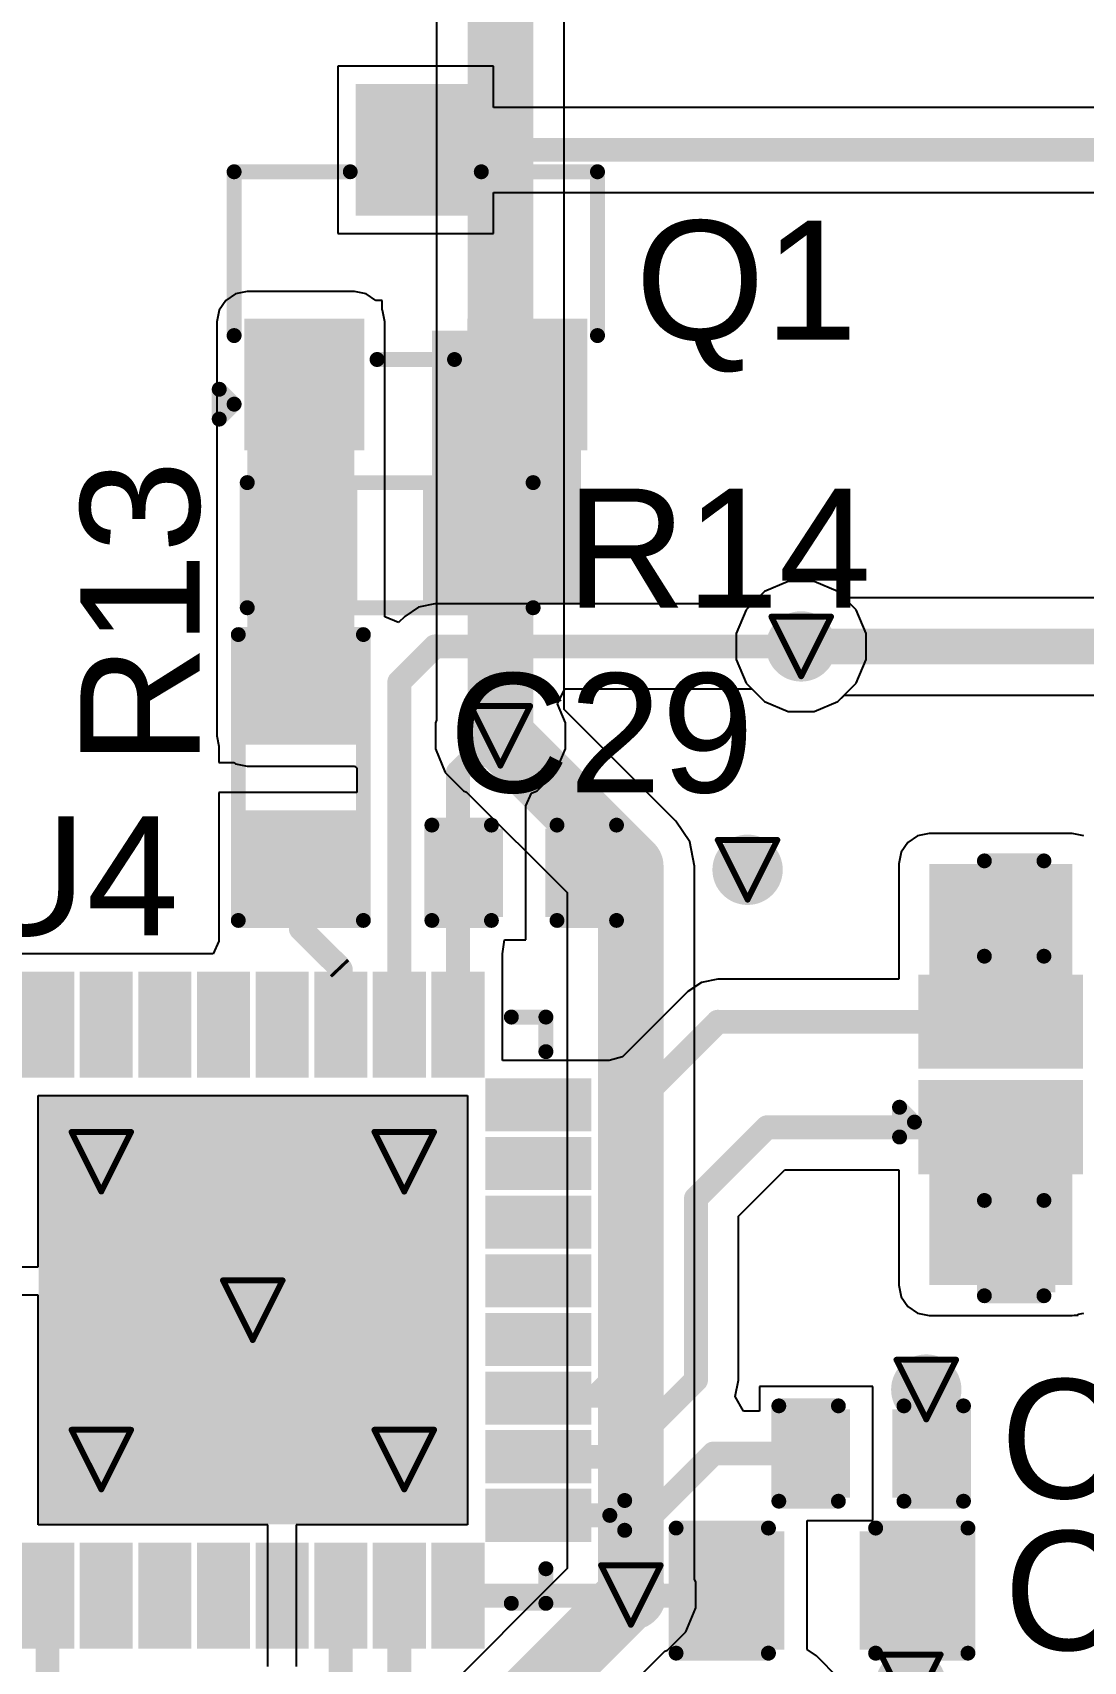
# Model space of a CAD drawing. Header units: inches. Extents: x -89 to 406, y -87 to 102.
# Drawn here: x -71.38 to -62.41, y -11.86 to 2.04 of the extents above; entities that cross this region are included whole.
import ezdxf

# ---------------------------------------------------------------- set-up
doc = ezdxf.new("R2010")
doc.units = ezdxf.units.IN
for name, color, linetype in [('Board_Outline', 56, 'Continuous'), ('Bottom Layer', 5, 'Continuous'), ('Drill Drawing', 1, 'Continuous'), ('Top Layer', 1, 'Continuous'), ('Top Overlay', 2, 'Continuous'), ('Top Paste', 8, 'Continuous'), ('Top Solder', 216, 'Continuous'), ('Via Holes', 16, 'Continuous')]:
    doc.layers.add(name, color=color, linetype=linetype)
doc.styles.add('Arial', font='', dxfattribs={"height": 0.2})
doc.styles.get('Arial').set_extended_font_data('Arial')

msp = doc.modelspace()

# ---------------------------------------------------------------- hatches: boundary and pattern name
at = {"layer": 'Bottom Layer'}
h = msp.add_hatch(color=5, dxfattribs=at)
edge = h.paths.add_edge_path()
edge.add_arc((-64.821, -3.2), 0.3, 0, 360)
h = msp.add_hatch(color=5, dxfattribs=at)
edge = h.paths.add_edge_path()
edge.add_arc((-67.386, -3.962), 0.3, 0, 360)
h = msp.add_hatch(color=5, dxfattribs=at)
edge = h.paths.add_edge_path()
edge.add_arc((-65.278, -5.105), 0.3, 0, 360)
h = msp.add_hatch(color=5, dxfattribs=at)
edge = h.paths.add_edge_path()
edge.add_arc((-70.79, -7.595), 0.3, 0, 360)
h = msp.add_hatch(color=5, dxfattribs=at)
edge = h.paths.add_edge_path()
edge.add_arc((-68.206, -7.595), 0.3, 0, 360)
h = msp.add_hatch(color=5, dxfattribs=at)
edge = h.paths.add_edge_path()
edge.add_arc((-69.498, -8.861), 0.3, 0, 360)
h = msp.add_hatch(color=5, dxfattribs=at)
edge = h.paths.add_edge_path()
edge.add_arc((-63.754, -9.538), 0.3, 0, 360)
h = msp.add_hatch(color=5, dxfattribs=at)
edge = h.paths.add_edge_path()
edge.add_arc((-70.79, -10.135), 0.3, 0, 360)
h = msp.add_hatch(color=5, dxfattribs=at)
edge = h.paths.add_edge_path()
edge.add_arc((-68.206, -10.135), 0.3, 0, 360)
h = msp.add_hatch(color=5, dxfattribs=at)
edge = h.paths.add_edge_path()
edge.add_arc((-66.273, -11.29), 0.3, 0, 360)
h = msp.add_hatch(color=5, dxfattribs=at)
edge = h.paths.add_edge_path()
edge.add_arc((-63.886, -12.052), 0.3, 0, 360)
at = {"layer": 'Top Layer'}
for points in [[(-68.518, 1.495), (-67.698, 1.495), (-67.698, 0.575), (-68.518, 0.575)], [(-69.545, -3.962), (-68.631, -3.962), (-68.631, -0.432), (-69.545, -0.432)], [(-69.468, -0.505), (-68.648, -0.505), (-68.648, -1.425), (-69.468, -1.425)], [(-67.97, -2.845), (-66.7, -2.845), (-66.7, -0.508), (-67.97, -0.508)], [(-67.568, -0.505), (-66.748, -0.505), (-66.748, -1.425), (-67.568, -1.425)], [(-68.707, -1.892), (-68.707, -2.781), (-69.469, -2.781), (-69.469, -1.892)], [(-67.183, -1.892), (-67.183, -2.781), (-67.945, -2.781), (-67.945, -1.892)], [(-68.644, -3.937), (-69.532, -3.937), (-69.532, -3.175), (-68.644, -3.175)], [(-68.644, -5.461), (-69.532, -5.461), (-69.532, -4.699), (-68.644, -4.699)], [(-67.424, -4.813), (-67.424, -5.448), (-67.881, -5.448), (-67.881, -4.813)], [(-66.484, -4.813), (-66.484, -5.448), (-66.942, -5.448), (-66.942, -4.813)], [(-63.729, -6.706), (-62.509, -6.706), (-62.509, -5.055), (-63.729, -5.055)], [(-63.17, -5.753), (-63.17, -5.118), (-62.713, -5.118), (-62.713, -5.753)], [(-71.123, -6.076), (-71.123, -6.776), (-71.373, -6.776), (-71.373, -6.076)], [(-70.623, -6.076), (-70.623, -6.776), (-70.873, -6.776), (-70.873, -6.076)], [(-70.123, -6.076), (-70.123, -6.776), (-70.373, -6.776), (-70.373, -6.076)], [(-69.623, -6.076), (-69.623, -6.776), (-69.873, -6.776), (-69.873, -6.076)], [(-69.123, -6.076), (-69.123, -6.776), (-69.373, -6.776), (-69.373, -6.076)], [(-68.623, -6.076), (-68.623, -6.776), (-68.873, -6.776), (-68.873, -6.076)], [(-68.123, -6.076), (-68.123, -6.776), (-68.373, -6.776), (-68.373, -6.076)], [(-67.623, -6.076), (-67.623, -6.776), (-67.873, -6.776), (-67.873, -6.076)], [(-63.719, -6.101), (-62.519, -6.101), (-62.519, -6.701), (-63.719, -6.701)], [(-66.713, -7.236), (-67.413, -7.236), (-67.413, -6.986), (-66.713, -6.986)], [(-63.729, -8.647), (-62.509, -8.647), (-62.509, -6.996), (-63.729, -6.996)], [(-63.719, -7.001), (-62.519, -7.001), (-62.519, -7.601), (-63.719, -7.601)], [(-67.773, -10.586), (-71.223, -10.586), (-71.223, -7.136), (-67.773, -7.136)], [(-66.713, -7.736), (-67.413, -7.736), (-67.413, -7.486), (-66.713, -7.486)], [(-66.713, -8.236), (-67.413, -8.236), (-67.413, -7.986), (-66.713, -7.986)], [(-63.17, -8.649), (-63.17, -8.014), (-62.713, -8.014), (-62.713, -8.649)], [(-66.713, -8.736), (-67.413, -8.736), (-67.413, -8.486), (-66.713, -8.486)], [(-66.713, -9.236), (-67.413, -9.236), (-67.413, -8.986), (-66.713, -8.986)], [(-66.713, -9.736), (-67.413, -9.736), (-67.413, -9.486), (-66.713, -9.486)], [(-64.465, -9.766), (-64.465, -10.401), (-64.922, -10.401), (-64.922, -9.766)], [(-63.525, -9.766), (-63.525, -10.401), (-63.983, -10.401), (-63.983, -9.766)], [(-66.713, -10.236), (-67.413, -10.236), (-67.413, -9.986), (-66.713, -9.986)], [(-66.713, -10.736), (-67.413, -10.736), (-67.413, -10.486), (-66.713, -10.486)], [(-65.786, -11.697), (-65.786, -10.808), (-65.024, -10.808), (-65.024, -11.697)], [(-64.262, -11.697), (-64.262, -10.808), (-63.5, -10.808), (-63.5, -11.697)], [(-71.123, -10.946), (-71.123, -11.646), (-71.373, -11.646), (-71.373, -10.946)], [(-70.623, -10.946), (-70.623, -11.646), (-70.873, -11.646), (-70.873, -10.946)], [(-70.123, -10.946), (-70.123, -11.646), (-70.373, -11.646), (-70.373, -10.946)], [(-69.623, -10.946), (-69.623, -11.646), (-69.873, -11.646), (-69.873, -10.946)], [(-69.123, -10.946), (-69.123, -11.646), (-69.373, -11.646), (-69.373, -10.946)], [(-68.623, -10.946), (-68.623, -11.646), (-68.873, -11.646), (-68.873, -10.946)], [(-68.123, -10.946), (-68.123, -11.646), (-68.373, -11.646), (-68.373, -10.946)], [(-67.623, -10.946), (-67.623, -11.646), (-67.873, -11.646), (-67.873, -10.946)]]:
    msp.add_hatch(color=1, dxfattribs=at).paths.add_polyline_path(points)
h = msp.add_hatch(color=1, dxfattribs=at)
edge = h.paths.add_edge_path()
edge.add_arc((-64.821, -3.2), 0.3, 0, 360)
h = msp.add_hatch(color=1, dxfattribs=at)
edge = h.paths.add_edge_path()
edge.add_arc((-67.386, -3.962), 0.3, 0, 360)
h = msp.add_hatch(color=1, dxfattribs=at)
edge = h.paths.add_edge_path()
edge.add_arc((-65.278, -5.105), 0.3, 0, 360)
h = msp.add_hatch(color=1, dxfattribs=at)
edge = h.paths.add_edge_path()
edge.add_arc((-70.79, -7.595), 0.3, 0, 360)
h = msp.add_hatch(color=1, dxfattribs=at)
edge = h.paths.add_edge_path()
edge.add_arc((-68.206, -7.595), 0.3, 0, 360)
h = msp.add_hatch(color=1, dxfattribs=at)
edge = h.paths.add_edge_path()
edge.add_arc((-69.498, -8.861), 0.3, 0, 360)
h = msp.add_hatch(color=1, dxfattribs=at)
edge = h.paths.add_edge_path()
edge.add_arc((-63.754, -9.538), 0.3, 0, 360)
h = msp.add_hatch(color=1, dxfattribs=at)
edge = h.paths.add_edge_path()
edge.add_arc((-70.79, -10.135), 0.3, 0, 360)
h = msp.add_hatch(color=1, dxfattribs=at)
edge = h.paths.add_edge_path()
edge.add_arc((-68.206, -10.135), 0.3, 0, 360)
h = msp.add_hatch(color=1, dxfattribs=at)
edge = h.paths.add_edge_path()
edge.add_arc((-66.273, -11.29), 0.3, 0, 360)
h = msp.add_hatch(color=1, dxfattribs=at)
edge = h.paths.add_edge_path()
edge.add_arc((-63.886, -12.052), 0.3, 0, 360)
at = {"layer": 'Top Paste'}
for points in [[(-68.518, 1.495), (-67.698, 1.495), (-67.698, 0.575), (-68.518, 0.575)], [(-69.468, -0.505), (-68.648, -0.505), (-68.648, -1.425), (-69.468, -1.425)], [(-67.568, -0.505), (-66.748, -0.505), (-66.748, -1.425), (-67.568, -1.425)], [(-68.707, -1.892), (-68.707, -2.781), (-69.469, -2.781), (-69.469, -1.892)], [(-67.183, -1.892), (-67.183, -2.781), (-67.945, -2.781), (-67.945, -1.892)], [(-68.644, -3.937), (-69.532, -3.937), (-69.532, -3.175), (-68.644, -3.175)], [(-68.644, -5.461), (-69.532, -5.461), (-69.532, -4.699), (-68.644, -4.699)], [(-67.424, -4.813), (-67.424, -5.448), (-67.881, -5.448), (-67.881, -4.813)], [(-66.484, -4.813), (-66.484, -5.448), (-66.942, -5.448), (-66.942, -4.813)], [(-63.17, -5.753), (-63.17, -5.118), (-62.713, -5.118), (-62.713, -5.753)], [(-71.123, -6.076), (-71.123, -6.776), (-71.373, -6.776), (-71.373, -6.076)], [(-70.623, -6.076), (-70.623, -6.776), (-70.873, -6.776), (-70.873, -6.076)], [(-70.123, -6.076), (-70.123, -6.776), (-70.373, -6.776), (-70.373, -6.076)], [(-69.623, -6.076), (-69.623, -6.776), (-69.873, -6.776), (-69.873, -6.076)], [(-69.123, -6.076), (-69.123, -6.776), (-69.373, -6.776), (-69.373, -6.076)], [(-68.623, -6.076), (-68.623, -6.776), (-68.873, -6.776), (-68.873, -6.076)], [(-68.123, -6.076), (-68.123, -6.776), (-68.373, -6.776), (-68.373, -6.076)], [(-67.623, -6.076), (-67.623, -6.776), (-67.873, -6.776), (-67.873, -6.076)], [(-63.719, -6.101), (-62.519, -6.101), (-62.519, -6.701), (-63.719, -6.701)], [(-66.713, -7.236), (-67.413, -7.236), (-67.413, -6.986), (-66.713, -6.986)], [(-63.719, -7.001), (-62.519, -7.001), (-62.519, -7.601), (-63.719, -7.601)], [(-66.713, -7.736), (-67.413, -7.736), (-67.413, -7.486), (-66.713, -7.486)], [(-66.713, -8.236), (-67.413, -8.236), (-67.413, -7.986), (-66.713, -7.986)], [(-63.17, -8.649), (-63.17, -8.014), (-62.713, -8.014), (-62.713, -8.649)], [(-66.713, -8.736), (-67.413, -8.736), (-67.413, -8.486), (-66.713, -8.486)], [(-66.713, -9.236), (-67.413, -9.236), (-67.413, -8.986), (-66.713, -8.986)], [(-66.713, -9.736), (-67.413, -9.736), (-67.413, -9.486), (-66.713, -9.486)], [(-64.465, -9.766), (-64.465, -10.401), (-64.922, -10.401), (-64.922, -9.766)], [(-63.525, -9.766), (-63.525, -10.401), (-63.983, -10.401), (-63.983, -9.766)], [(-66.713, -10.236), (-67.413, -10.236), (-67.413, -9.986), (-66.713, -9.986)], [(-66.713, -10.736), (-67.413, -10.736), (-67.413, -10.486), (-66.713, -10.486)], [(-65.786, -11.697), (-65.786, -10.808), (-65.024, -10.808), (-65.024, -11.697)], [(-64.262, -11.697), (-64.262, -10.808), (-63.5, -10.808), (-63.5, -11.697)], [(-71.123, -10.946), (-71.123, -11.646), (-71.373, -11.646), (-71.373, -10.946)], [(-70.623, -10.946), (-70.623, -11.646), (-70.873, -11.646), (-70.873, -10.946)], [(-70.123, -10.946), (-70.123, -11.646), (-70.373, -11.646), (-70.373, -10.946)], [(-69.623, -10.946), (-69.623, -11.646), (-69.873, -11.646), (-69.873, -10.946)], [(-69.123, -10.946), (-69.123, -11.646), (-69.373, -11.646), (-69.373, -10.946)], [(-68.623, -10.946), (-68.623, -11.646), (-68.873, -11.646), (-68.873, -10.946)], [(-68.123, -10.946), (-68.123, -11.646), (-68.373, -11.646), (-68.373, -10.946)], [(-67.623, -10.946), (-67.623, -11.646), (-67.873, -11.646), (-67.873, -10.946)]]:
    msp.add_hatch(color=8, dxfattribs=at).paths.add_polyline_path(points)
at = {"layer": 'Top Solder'}
for points in [[(-68.619, 1.596), (-67.596, 1.596), (-67.596, 0.473), (-68.619, 0.473)], [(-69.569, -0.404), (-68.546, -0.404), (-68.546, -1.527), (-69.569, -1.527)], [(-67.669, -0.404), (-66.646, -0.404), (-66.646, -1.527), (-67.669, -1.527)], [(-68.605, -1.791), (-68.605, -2.883), (-69.571, -2.883), (-69.571, -1.791)], [(-67.081, -1.791), (-67.081, -2.883), (-68.047, -2.883), (-68.047, -1.791)], [(-68.542, -4.039), (-69.634, -4.039), (-69.634, -3.073), (-68.542, -3.073)], [(-68.542, -5.563), (-69.634, -5.563), (-69.634, -4.597), (-68.542, -4.597)], [(-67.364, -4.753), (-67.364, -5.508), (-67.941, -5.508), (-67.941, -4.753)], [(-66.425, -4.753), (-66.425, -5.508), (-67.002, -5.508), (-67.002, -4.753)], [(-63.23, -5.813), (-63.23, -5.058), (-62.653, -5.058), (-62.653, -5.813)], [(-71.021, -5.974), (-71.021, -6.877), (-71.474, -6.877), (-71.474, -5.974)], [(-70.521, -5.974), (-70.521, -6.877), (-70.974, -6.877), (-70.974, -5.974)], [(-70.021, -5.974), (-70.021, -6.877), (-70.474, -6.877), (-70.474, -5.974)], [(-69.521, -5.974), (-69.521, -6.877), (-69.974, -6.877), (-69.974, -5.974)], [(-69.021, -5.974), (-69.021, -6.877), (-69.474, -6.877), (-69.474, -5.974)], [(-68.521, -5.974), (-68.521, -6.877), (-68.974, -6.877), (-68.974, -5.974)], [(-68.021, -5.974), (-68.021, -6.877), (-68.474, -6.877), (-68.474, -5.974)], [(-67.521, -5.974), (-67.521, -6.877), (-67.974, -6.877), (-67.974, -5.974)], [(-63.821, -5.999), (-62.417, -5.999), (-62.417, -6.802), (-63.821, -6.802)], [(-66.611, -7.337), (-67.514, -7.337), (-67.514, -6.884), (-66.611, -6.884)], [(-63.821, -6.899), (-62.417, -6.899), (-62.417, -7.702), (-63.821, -7.702)], [(-67.671, -10.687), (-71.324, -10.687), (-71.324, -7.034), (-67.671, -7.034)], [(-66.611, -7.837), (-67.514, -7.837), (-67.514, -7.384), (-66.611, -7.384)], [(-66.611, -8.337), (-67.514, -8.337), (-67.514, -7.884), (-66.611, -7.884)], [(-63.23, -8.709), (-63.23, -7.954), (-62.653, -7.954), (-62.653, -8.709)], [(-66.611, -8.837), (-67.514, -8.837), (-67.514, -8.384), (-66.611, -8.384)], [(-66.611, -9.337), (-67.514, -9.337), (-67.514, -8.884), (-66.611, -8.884)], [(-66.611, -9.837), (-67.514, -9.837), (-67.514, -9.384), (-66.611, -9.384)], [(-64.405, -9.706), (-64.405, -10.461), (-64.982, -10.461), (-64.982, -9.706)], [(-63.465, -9.706), (-63.465, -10.461), (-64.043, -10.461), (-64.043, -9.706)], [(-66.611, -10.337), (-67.514, -10.337), (-67.514, -9.884), (-66.611, -9.884)], [(-66.611, -10.837), (-67.514, -10.837), (-67.514, -10.384), (-66.611, -10.384)], [(-65.846, -11.757), (-65.846, -10.748), (-64.964, -10.748), (-64.964, -11.757)], [(-64.322, -11.757), (-64.322, -10.748), (-63.44, -10.748), (-63.44, -11.757)], [(-71.021, -10.844), (-71.021, -11.747), (-71.474, -11.747), (-71.474, -10.844)], [(-70.521, -10.844), (-70.521, -11.747), (-70.974, -11.747), (-70.974, -10.844)], [(-70.021, -10.844), (-70.021, -11.747), (-70.474, -11.747), (-70.474, -10.844)], [(-69.521, -10.844), (-69.521, -11.747), (-69.974, -11.747), (-69.974, -10.844)], [(-69.021, -10.844), (-69.021, -11.747), (-69.474, -11.747), (-69.474, -10.844)], [(-68.521, -10.844), (-68.521, -11.747), (-68.974, -11.747), (-68.974, -10.844)], [(-68.021, -10.844), (-68.021, -11.747), (-68.474, -11.747), (-68.474, -10.844)], [(-67.521, -10.844), (-67.521, -11.747), (-67.974, -11.747), (-67.974, -10.844)]]:
    msp.add_hatch(color=216, dxfattribs=at).paths.add_polyline_path(points)
at = {"layer": 'Via Holes'}
h = msp.add_hatch(color=7, dxfattribs=at)
edge = h.paths.add_edge_path()
edge.add_arc((-64.821, -3.2), 0.15, 0, 360)
h = msp.add_hatch(color=7, dxfattribs=at)
edge = h.paths.add_edge_path()
edge.add_arc((-67.386, -3.962), 0.15, 0, 360)
h = msp.add_hatch(color=7, dxfattribs=at)
edge = h.paths.add_edge_path()
edge.add_arc((-65.278, -5.105), 0.15, 0, 360)
h = msp.add_hatch(color=7, dxfattribs=at)
edge = h.paths.add_edge_path()
edge.add_arc((-70.79, -7.595), 0.15, 0, 360)
h = msp.add_hatch(color=7, dxfattribs=at)
edge = h.paths.add_edge_path()
edge.add_arc((-68.206, -7.595), 0.15, 0, 360)
h = msp.add_hatch(color=7, dxfattribs=at)
edge = h.paths.add_edge_path()
edge.add_arc((-69.498, -8.861), 0.15, 0, 360)
h = msp.add_hatch(color=7, dxfattribs=at)
edge = h.paths.add_edge_path()
edge.add_arc((-63.754, -9.538), 0.15, 0, 360)
h = msp.add_hatch(color=7, dxfattribs=at)
edge = h.paths.add_edge_path()
edge.add_arc((-70.79, -10.135), 0.15, 0, 360)
h = msp.add_hatch(color=7, dxfattribs=at)
edge = h.paths.add_edge_path()
edge.add_arc((-68.206, -10.135), 0.15, 0, 360)
h = msp.add_hatch(color=7, dxfattribs=at)
edge = h.paths.add_edge_path()
edge.add_arc((-66.273, -11.29), 0.15, 0, 360)

# ---------------------------------------------------------------- linework, layer by layer
at = {"layer": 'Board_Outline', "const_width": 0.254}
msp.add_lwpolyline([(87.312, 0, 1), (-87.312, 0, 1)], format="xyb", close=True, dxfattribs=at)
at = {"layer": 'Bottom Layer'}
for p, q in [((-67.93, 12.795), (-67.93, -3.828)), ((-66.842, -3.737), (-66.842, 12.569)), ((-65.135, -2.731), (-65.29, -2.887)), ((-64.931, -2.646), (-65.135, -2.731)), ((-64.711, -2.646), (-64.931, -2.646)), ((-64.507, -2.731), (-64.711, -2.646)), ((-64.452, -2.786), (-64.507, -2.731)), ((-65.29, -2.887), (-65.375, -3.09)), ((-50.083, -2.786), (-64.452, -2.786)), ((-65.375, -3.09), (-65.375, -3.311)), ((-65.375, -3.311), (-65.29, -3.514)), ((-65.29, -3.514), (-65.135, -3.67)), ((-65.889, -4.691), (-66.842, -3.737)), ((-65.135, -3.67), (-64.931, -3.754)), ((-64.711, -3.754), (-64.507, -3.67)), ((-64.507, -3.67), (-64.452, -3.615)), ((-64.452, -3.615), (-49.911, -3.615)), ((-67.93, -3.828), (-67.94, -3.852)), ((-67.94, -3.852), (-67.94, -4.073)), ((-64.931, -3.754), (-64.711, -3.754)), ((-67.94, -4.073), (-67.856, -4.276)), ((-67.856, -4.276), (-67.7, -4.432)), ((-67.7, -4.432), (-67.676, -4.442)), ((-67.676, -4.442), (-66.817, -5.3)), ((-65.771, -4.867), (-65.889, -4.691)), ((-65.73, -5.075), (-65.771, -4.867)), ((-65.73, -11.155), (-65.73, -5.075)), ((-66.817, -5.3), (-66.817, -11.065)), ((-66.817, -11.065), (-68.594, -12.842)), ((-65.719, -11.18), (-65.73, -11.155)), ((-65.719, -11.4), (-65.719, -11.18)), ((-65.804, -11.604), (-65.719, -11.4)), ((-65.96, -11.76), (-65.804, -11.604)), ((-67.985, -13.77), (-65.984, -11.77)), ((-65.984, -11.77), (-65.96, -11.76))]:
    msp.add_line(p, q, dxfattribs=at)
for points, const_width in [([(-67.386, -3.962), (-67.386, 12.795)], 0.559), ([(-64.821, -3.2), (-49.911, -3.2)], 0.305), ([(-67.386, -3.962), (-66.273, -5.075)], 0.559), ([(-66.273, -11.29), (-66.273, -5.075)], 0.559), ([(-68.369, -13.386), (-66.273, -11.29)], 0.559)]:
    msp.add_lwpolyline(points, dxfattribs=dict(at, const_width=const_width))
for points, const_width in [([(-64.897, -3.2, 1), (-64.745, -3.2, 1)], 0.152), ([(-67.526, -3.962, 1), (-67.246, -3.962, 1)], 0.279), ([(-67.526, -3.962, 1), (-67.246, -3.962, 1)], 0.279), ([(-66.413, -5.075, 1), (-66.134, -5.075, 1)], 0.279), ([(-66.413, -5.075, 1), (-66.134, -5.075, 1)], 0.279), ([(-66.413, -11.29, 1), (-66.134, -11.29, 1)], 0.279), ([(-66.413, -11.29, 1), (-66.134, -11.29, 1)], 0.279)]:
    msp.add_lwpolyline(points, format="xyb", close=True, dxfattribs=dict(at, const_width=const_width))
at = {"layer": 'Drill Drawing', "const_width": 0.0508}
for points in [[(-65.075, -2.946), (-64.567, -2.946)], [(-65.075, -2.946), (-64.821, -3.454)], [(-64.821, -3.454), (-64.567, -2.946)], [(-67.64, -3.708), (-67.132, -3.708)], [(-67.64, -3.708), (-67.386, -4.216)], [(-67.386, -4.216), (-67.132, -3.708)], [(-65.532, -4.851), (-65.024, -4.851)], [(-65.532, -4.851), (-65.278, -5.359)], [(-65.278, -5.359), (-65.024, -4.851)], [(-71.044, -7.341), (-70.536, -7.341)], [(-71.044, -7.341), (-70.79, -7.849)], [(-70.79, -7.849), (-70.536, -7.341)], [(-68.46, -7.341), (-67.952, -7.341)], [(-68.46, -7.341), (-68.206, -7.849)], [(-68.206, -7.849), (-67.952, -7.341)], [(-69.752, -8.607), (-69.244, -8.607)], [(-69.752, -8.607), (-69.498, -9.115)], [(-69.498, -9.115), (-69.244, -8.607)], [(-64.008, -9.284), (-63.5, -9.284)], [(-64.008, -9.284), (-63.754, -9.792)], [(-63.754, -9.792), (-63.5, -9.284)], [(-71.044, -9.881), (-70.536, -9.881)], [(-71.044, -9.881), (-70.79, -10.389)], [(-70.79, -10.389), (-70.536, -9.881)], [(-68.46, -9.881), (-67.952, -9.881)], [(-68.46, -9.881), (-68.206, -10.389)], [(-68.206, -10.389), (-67.952, -9.881)], [(-66.527, -11.036), (-66.019, -11.036)], [(-66.527, -11.036), (-66.273, -11.544)], [(-66.273, -11.544), (-66.019, -11.036)], [(-64.14, -11.798), (-63.632, -11.798)], [(-64.14, -11.798), (-63.886, -12.306)], [(-63.886, -12.306), (-63.632, -11.798)]]:
    msp.add_lwpolyline(points, dxfattribs=at)
at = {"layer": 'Drill Drawing', "const_width": 0.0254}
for points in [[(-65.087, -2.946, 1), (-65.062, -2.946, 1)], [(-65.087, -2.946, 1), (-65.062, -2.946, 1)], [(-64.579, -2.946, 1), (-64.554, -2.946, 1)], [(-64.579, -2.946, 1), (-64.554, -2.946, 1)], [(-64.834, -3.454, 1), (-64.808, -3.454, 1)], [(-64.834, -3.454, 1), (-64.808, -3.454, 1)], [(-67.653, -3.708, 1), (-67.627, -3.708, 1)], [(-67.653, -3.708, 1), (-67.627, -3.708, 1)], [(-67.145, -3.708, 1), (-67.12, -3.708, 1)], [(-67.145, -3.708, 1), (-67.12, -3.708, 1)], [(-67.399, -4.216, 1), (-67.373, -4.216, 1)], [(-67.399, -4.216, 1), (-67.373, -4.216, 1)], [(-65.545, -4.851, 1), (-65.519, -4.851, 1)], [(-65.545, -4.851, 1), (-65.519, -4.851, 1)], [(-65.037, -4.851, 1), (-65.011, -4.851, 1)], [(-65.037, -4.851, 1), (-65.011, -4.851, 1)], [(-65.291, -5.359, 1), (-65.265, -5.359, 1)], [(-65.291, -5.359, 1), (-65.265, -5.359, 1)], [(-71.056, -7.341, 1), (-71.031, -7.341, 1)], [(-71.056, -7.341, 1), (-71.031, -7.341, 1)], [(-70.548, -7.341, 1), (-70.523, -7.341, 1)], [(-70.548, -7.341, 1), (-70.523, -7.341, 1)], [(-68.473, -7.341, 1), (-68.447, -7.341, 1)], [(-68.473, -7.341, 1), (-68.447, -7.341, 1)], [(-67.965, -7.341, 1), (-67.939, -7.341, 1)], [(-67.965, -7.341, 1), (-67.939, -7.341, 1)], [(-70.802, -7.849, 1), (-70.777, -7.849, 1)], [(-70.802, -7.849, 1), (-70.777, -7.849, 1)], [(-68.219, -7.849, 1), (-68.193, -7.849, 1)], [(-68.219, -7.849, 1), (-68.193, -7.849, 1)], [(-69.765, -8.607, 1), (-69.739, -8.607, 1)], [(-69.765, -8.607, 1), (-69.739, -8.607, 1)], [(-69.257, -8.607, 1), (-69.231, -8.607, 1)], [(-69.257, -8.607, 1), (-69.231, -8.607, 1)], [(-69.511, -9.115, 1), (-69.485, -9.115, 1)], [(-69.511, -9.115, 1), (-69.485, -9.115, 1)], [(-64.021, -9.284, 1), (-63.995, -9.284, 1)], [(-64.021, -9.284, 1), (-63.995, -9.284, 1)], [(-63.513, -9.284, 1), (-63.487, -9.284, 1)], [(-63.513, -9.284, 1), (-63.487, -9.284, 1)], [(-71.056, -9.881, 1), (-71.031, -9.881, 1)], [(-71.056, -9.881, 1), (-71.031, -9.881, 1)], [(-70.548, -9.881, 1), (-70.523, -9.881, 1)], [(-70.548, -9.881, 1), (-70.523, -9.881, 1)], [(-68.473, -9.881, 1), (-68.447, -9.881, 1)], [(-68.473, -9.881, 1), (-68.447, -9.881, 1)], [(-67.965, -9.881, 1), (-67.939, -9.881, 1)], [(-67.965, -9.881, 1), (-67.939, -9.881, 1)], [(-63.767, -9.792, 1), (-63.741, -9.792, 1)], [(-63.767, -9.792, 1), (-63.741, -9.792, 1)], [(-70.802, -10.389, 1), (-70.777, -10.389, 1)], [(-70.802, -10.389, 1), (-70.777, -10.389, 1)], [(-68.219, -10.389, 1), (-68.193, -10.389, 1)], [(-68.219, -10.389, 1), (-68.193, -10.389, 1)], [(-66.54, -11.036, 1), (-66.515, -11.036, 1)], [(-66.54, -11.036, 1), (-66.515, -11.036, 1)], [(-66.032, -11.036, 1), (-66.007, -11.036, 1)], [(-66.032, -11.036, 1), (-66.007, -11.036, 1)], [(-66.286, -11.544, 1), (-66.261, -11.544, 1)], [(-66.286, -11.544, 1), (-66.261, -11.544, 1)], [(-64.153, -11.798, 1), (-64.127, -11.798, 1)], [(-64.153, -11.798, 1), (-64.127, -11.798, 1)], [(-63.645, -11.798, 1), (-63.619, -11.798, 1)], [(-63.645, -11.798, 1), (-63.619, -11.798, 1)]]:
    msp.add_lwpolyline(points, format="xyb", close=True, dxfattribs=at)
at = {"layer": 'Top Layer'}
for p, q in [((-67.444, 1.749), (-68.772, 1.749)), ((-68.772, 1.749), (-68.772, 0.321)), ((-67.444, 1.397), (-67.444, 1.749)), ((-44.861, 1.397), (-67.444, 1.397)), ((-67.444, 0.321), (-67.444, 0.672)), ((-67.444, 0.672), (-44.861, 0.672)), ((-68.772, 0.321), (-67.444, 0.321)), ((-69.728, -0.249), (-69.784, -0.333)), ((-69.644, -0.193), (-69.728, -0.249)), ((-69.545, -0.173), (-69.644, -0.193)), ((-68.631, -0.173), (-69.545, -0.173)), ((-68.532, -0.193), (-68.631, -0.173)), ((-68.448, -0.249), (-68.532, -0.193)), ((-68.446, -0.251), (-68.448, -0.249)), ((-68.394, -0.251), (-68.446, -0.251)), ((-68.394, -0.33), (-68.394, -0.251)), ((-69.784, -0.333), (-69.804, -0.432)), ((-68.392, -0.333), (-68.394, -0.33)), ((-68.372, -0.432), (-68.392, -0.333)), ((-69.804, -0.432), (-69.804, -3.962)), ((-68.372, -2.949), (-68.372, -0.432)), ((-65.135, -2.731), (-65.242, -2.838)), ((-64.931, -2.646), (-65.135, -2.731)), ((-64.711, -2.646), (-64.931, -2.646)), ((-64.507, -2.731), (-64.711, -2.646)), ((-64.351, -2.887), (-64.507, -2.731)), ((-68.084, -2.865), (-68.201, -2.944)), ((-67.945, -2.838), (-68.084, -2.865)), ((-65.242, -2.838), (-67.945, -2.838)), ((-67.945, -2.838), (-67.945, -2.838)), ((-64.267, -3.09), (-64.351, -2.887)), ((-68.254, -2.997), (-68.372, -2.949)), ((-68.201, -2.944), (-68.254, -2.997)), ((-68.201, -2.944), (-68.201, -2.944)), ((-64.267, -3.311), (-64.267, -3.09)), ((-64.351, -3.514), (-64.267, -3.311)), ((-66.899, -3.69), (-66.836, -3.563)), ((-66.836, -3.563), (-65.242, -3.563)), ((-65.242, -3.563), (-65.135, -3.67)), ((-64.507, -3.67), (-64.351, -3.514)), ((-66.832, -3.852), (-66.899, -3.69)), ((-65.135, -3.67), (-64.931, -3.754)), ((-64.711, -3.754), (-64.507, -3.67)), ((-66.832, -4.073), (-66.832, -3.852)), ((-64.931, -3.754), (-64.711, -3.754)), ((-69.804, -3.962), (-69.787, -4.051)), ((-69.787, -4.051), (-69.787, -4.191)), ((-66.917, -4.276), (-66.832, -4.073)), ((-69.787, -4.191), (-69.66, -4.191)), ((-69.66, -4.191), (-69.644, -4.202)), ((-69.644, -4.202), (-69.545, -4.221)), ((-69.545, -4.221), (-68.631, -4.221)), ((-68.631, -4.221), (-68.61, -4.238)), ((-68.61, -4.238), (-68.61, -4.445)), ((-67.072, -4.432), (-66.917, -4.276)), ((-68.61, -4.445), (-69.787, -4.445)), ((-69.787, -4.445), (-69.787, -5.715)), ((-67.122, -4.452), (-67.072, -4.432)), ((-67.17, -4.559), (-67.122, -4.452)), ((-67.17, -5.702), (-67.17, -4.559)), ((-63.828, -4.815), (-63.912, -4.871)), ((-63.729, -4.796), (-63.828, -4.815)), ((-62.509, -4.796), (-63.729, -4.796)), ((-62.41, -4.815), (-62.509, -4.796)), ((-63.968, -4.955), (-63.988, -5.055)), ((-63.912, -4.871), (-63.968, -4.955)), ((-63.988, -5.055), (-63.988, -6.038)), ((-69.836, -5.822), (-71.627, -5.822)), ((-69.787, -5.715), (-69.836, -5.822)), ((-67.369, -5.822), (-67.35, -5.702)), ((-67.369, -6.732), (-67.369, -5.822)), ((-67.369, -5.822), (-67.369, -5.822)), ((-67.369, -5.822), (-67.369, -5.822)), ((-67.35, -5.702), (-67.17, -5.702)), ((-65.671, -6.066), (-65.788, -6.144)), ((-65.532, -6.038), (-65.671, -6.066)), ((-63.988, -6.038), (-65.532, -6.038)), ((-65.788, -6.144), (-66.345, -6.701)), ((-65.788, -6.144), (-65.788, -6.144)), ((-66.459, -6.732), (-67.369, -6.732)), ((-66.345, -6.701), (-66.459, -6.732)), ((-66.459, -6.732), (-66.459, -6.732)), ((-66.459, -6.732), (-66.459, -6.732)), ((-66.459, -6.732), (-66.459, -6.732)), ((-71.329, -7.99), (-71.329, -7.03)), ((-71.329, -7.03), (-67.667, -7.03)), ((-67.667, -7.03), (-67.667, -7.49)), ((-67.667, -7.49), (-67.667, -8.49)), ((-65.355, -8.058), (-64.961, -7.663)), ((-64.961, -7.663), (-63.988, -7.663)), ((-63.988, -7.663), (-63.988, -8.647)), ((-71.329, -8.49), (-71.329, -7.99)), ((-65.355, -9.457), (-65.355, -8.058)), ((-72.537, -8.49), (-71.329, -8.49)), ((-67.667, -8.49), (-67.667, -9.49)), ((-71.329, -8.732), (-72.537, -8.732)), ((-71.329, -9.49), (-71.329, -8.732)), ((-63.988, -8.647), (-63.968, -8.746)), ((-63.968, -8.746), (-63.912, -8.83)), ((-63.912, -8.83), (-63.828, -8.886)), ((-63.828, -8.886), (-63.729, -8.906)), ((-62.459, -8.896), (-62.41, -8.886)), ((-63.729, -8.906), (-62.509, -8.906)), ((-62.509, -8.906), (-62.493, -8.903)), ((-62.493, -8.903), (-62.459, -8.903)), ((-62.459, -8.903), (-62.459, -8.896)), ((-71.329, -10.692), (-71.329, -9.49)), ((-67.667, -9.49), (-67.667, -10.692)), ((-65.383, -9.596), (-65.355, -9.457)), ((-65.355, -9.457), (-65.355, -9.457)), ((-64.211, -9.512), (-65.176, -9.512)), ((-65.176, -9.512), (-65.176, -9.721)), ((-64.211, -10.655), (-64.211, -9.512)), ((-65.314, -9.721), (-65.383, -9.596)), ((-65.176, -9.721), (-65.314, -9.721)), ((-69.369, -10.692), (-71.329, -10.692)), ((-69.369, -11.9), (-69.369, -10.692)), ((-67.667, -10.692), (-69.127, -10.692)), ((-69.127, -10.692), (-69.127, -11.9)), ((-64.77, -11.756), (-64.77, -10.655)), ((-64.77, -10.655), (-64.211, -10.655)), ((-64.691, -11.809), (-64.77, -11.756)), ((-64.499, -12.001), (-64.691, -11.809))]:
    msp.add_line(p, q, dxfattribs=at)
at = {"layer": 'Top Layer', "const_width": 0.203}
for points in [[(-68.108, 1.035), (-43.967, 1.035)], [(-68.248, -3.503), (-67.945, -3.2)], [(-67.945, -3.2), (-64.821, -3.2)], [(-68.248, -6.426), (-68.248, -3.503)], [(-67.748, -4.273), (-67.437, -3.962)], [(-67.437, -3.962), (-67.386, -3.962)], [(-67.748, -6.426), (-67.748, -4.273)], [(-69.088, -5.608), (-69.088, -5.08)], [(-69.088, -5.608), (-68.767, -5.928)], [(-68.767, -5.934), (-68.767, -5.928)], [(-68.767, -5.934), (-68.748, -5.954)], [(-68.748, -6.426), (-68.748, -5.954)], [(-66.175, -7.044), (-65.532, -6.401)], [(-65.532, -6.401), (-63.119, -6.401)], [(-66.175, -9.201), (-66.175, -7.044)], [(-65.718, -7.907), (-65.111, -7.301)], [(-65.111, -7.301), (-63.119, -7.301)], [(-65.718, -9.457), (-65.718, -7.907)], [(-66.566, -9.591), (-66.175, -9.201)], [(-66.372, -10.111), (-65.718, -9.457)], [(-67.063, -9.591), (-66.566, -9.591)], [(-67.063, -9.611), (-67.063, -9.591)], [(-66.097, -10.611), (-65.57, -10.084)], [(-65.57, -10.084), (-64.694, -10.084)], [(-67.063, -10.111), (-66.372, -10.111)], [(-67.063, -10.611), (-66.097, -10.611)], [(-65.499, -11.296), (-65.405, -11.201)], [(-71.248, -13.385), (-71.248, -11.296)], [(-68.748, -12.525), (-68.748, -11.296)], [(-68.248, -11.965), (-68.248, -11.296)], [(-67.748, -11.296), (-65.499, -11.296)]]:
    msp.add_lwpolyline(points, dxfattribs=at)
at = {"layer": 'Top Layer', "const_width": 0.102}
for points in [[(-68.158, 1.035, 1), (-68.057, 1.035, 1)], [(-67.996, -3.2, 1), (-67.894, -3.2, 1)], [(-67.996, -3.2, 1), (-67.894, -3.2, 1)], [(-64.872, -3.2, 1), (-64.77, -3.2, 1)], [(-68.299, -3.503, 1), (-68.197, -3.503, 1)], [(-68.299, -3.503, 1), (-68.197, -3.503, 1)], [(-67.488, -3.962, 1), (-67.386, -3.962, 1)], [(-67.488, -3.962, 1), (-67.386, -3.962, 1)], [(-67.437, -3.962, 1), (-67.335, -3.962, 1)], [(-67.799, -4.273, 1), (-67.697, -4.273, 1)], [(-67.799, -4.273, 1), (-67.697, -4.273, 1)], [(-69.139, -5.08, 1), (-69.037, -5.08, 1)], [(-69.139, -5.608, 1), (-69.037, -5.608, 1)], [(-69.139, -5.608, 1), (-69.037, -5.608, 1)], [(-68.818, -5.928, 1), (-68.716, -5.928, 1)], [(-68.818, -5.928, 1), (-68.716, -5.928, 1)], [(-68.818, -5.934, 1), (-68.716, -5.934, 1)], [(-68.818, -5.934, 1), (-68.716, -5.934, 1)], [(-68.799, -5.954, 1), (-68.697, -5.954, 1)], [(-68.799, -5.954, 1), (-68.697, -5.954, 1)], [(-68.799, -6.426, 1), (-68.697, -6.426, 1)], [(-68.299, -6.426, 1), (-68.197, -6.426, 1)], [(-67.799, -6.426, 1), (-67.697, -6.426, 1)], [(-65.583, -6.401, 1), (-65.481, -6.401, 1)], [(-65.583, -6.401, 1), (-65.481, -6.401, 1)], [(-63.17, -6.401, 1), (-63.068, -6.401, 1)], [(-66.226, -7.044, 1), (-66.124, -7.044, 1)], [(-66.226, -7.044, 1), (-66.124, -7.044, 1)], [(-65.162, -7.301, 1), (-65.06, -7.301, 1)], [(-65.162, -7.301, 1), (-65.06, -7.301, 1)], [(-63.17, -7.301, 1), (-63.068, -7.301, 1)], [(-65.769, -7.907, 1), (-65.667, -7.907, 1)], [(-65.769, -7.907, 1), (-65.667, -7.907, 1)], [(-66.226, -9.201, 1), (-66.124, -9.201, 1)], [(-66.226, -9.201, 1), (-66.124, -9.201, 1)], [(-65.769, -9.457, 1), (-65.667, -9.457, 1)], [(-65.769, -9.457, 1), (-65.667, -9.457, 1)], [(-67.114, -9.591, 1), (-67.012, -9.591, 1)], [(-67.114, -9.591, 1), (-67.012, -9.591, 1)], [(-67.114, -9.611, 1), (-67.012, -9.611, 1)], [(-66.616, -9.591, 1), (-66.515, -9.591, 1)], [(-66.616, -9.591, 1), (-66.515, -9.591, 1)], [(-65.621, -10.084, 1), (-65.519, -10.084, 1)], [(-65.621, -10.084, 1), (-65.519, -10.084, 1)], [(-64.745, -10.084, 1), (-64.643, -10.084, 1)], [(-67.114, -10.111, 1), (-67.012, -10.111, 1)], [(-66.422, -10.111, 1), (-66.321, -10.111, 1)], [(-66.422, -10.111, 1), (-66.321, -10.111, 1)], [(-67.114, -10.611, 1), (-67.012, -10.611, 1)], [(-66.148, -10.611, 1), (-66.046, -10.611, 1)], [(-66.148, -10.611, 1), (-66.046, -10.611, 1)], [(-65.456, -11.201, 1), (-65.354, -11.201, 1)], [(-71.299, -11.296, 1), (-71.197, -11.296, 1)], [(-68.799, -11.296, 1), (-68.697, -11.296, 1)], [(-68.299, -11.296, 1), (-68.197, -11.296, 1)], [(-67.799, -11.296, 1), (-67.697, -11.296, 1)], [(-65.55, -11.296, 1), (-65.448, -11.296, 1)], [(-65.55, -11.296, 1), (-65.448, -11.296, 1)]]:
    msp.add_lwpolyline(points, format="xyb", close=True, dxfattribs=at)
at = {"layer": 'Top Overlay', "const_width": 0.127}
for points in [[(-69.657, 0.848), (-68.666, 0.848)], [(-69.657, -0.549), (-69.657, 0.848)], [(-67.549, 0.848), (-66.558, 0.848)], [(-66.558, -0.549), (-66.558, 0.848)], [(-68.438, -0.753), (-67.777, -0.753)], [(-69.784, -1.261), (-69.784, -1.007)], [(-69.784, -1.007), (-69.657, -1.134)], [(-69.784, -1.261), (-69.657, -1.134)], [(-69.545, -2.87), (-69.545, -1.803)], [(-69.545, -1.803), (-67.107, -1.803)], [(-67.107, -2.87), (-67.107, -1.803)], [(-69.545, -2.87), (-67.107, -2.87)], [(-69.621, -3.099), (-68.555, -3.099)], [(-69.621, -5.537), (-69.621, -3.099)], [(-68.555, -5.537), (-68.555, -3.099)], [(-67.97, -5.537), (-67.97, -4.724)], [(-67.97, -4.724), (-67.462, -4.724)], [(-66.904, -4.724), (-66.396, -4.724)], [(-66.396, -5.537), (-66.396, -4.724)], [(-63.259, -5.842), (-63.259, -5.029)], [(-63.259, -5.029), (-62.751, -5.029)], [(-69.621, -5.537), (-68.555, -5.537)], [(-67.97, -5.537), (-67.462, -5.537)], [(-66.904, -5.537), (-66.396, -5.537)], [(-63.259, -5.842), (-62.751, -5.842)], [(-67.293, -6.361), (-66.998, -6.361)], [(-66.998, -6.656), (-66.998, -6.361)], [(-63.982, -7.13), (-63.855, -7.257)], [(-63.982, -7.384), (-63.982, -7.13)], [(-63.982, -7.384), (-63.855, -7.257)], [(-63.259, -8.738), (-63.259, -7.925)], [(-63.259, -7.925), (-62.751, -7.925)], [(-63.259, -8.738), (-62.751, -8.738)], [(-65.011, -10.49), (-65.011, -9.677)], [(-65.011, -9.677), (-64.503, -9.677)], [(-63.944, -9.677), (-63.437, -9.677)], [(-63.437, -10.49), (-63.437, -9.677)], [(-66.453, -10.611), (-66.326, -10.484)], [(-66.453, -10.611), (-66.326, -10.738)], [(-66.326, -10.738), (-66.326, -10.484)], [(-65.011, -10.49), (-64.503, -10.49)], [(-63.944, -10.49), (-63.437, -10.49)], [(-65.888, -10.719), (-65.1, -10.719)], [(-65.888, -11.786), (-65.888, -10.719)], [(-64.186, -10.719), (-63.398, -10.719)], [(-63.398, -11.786), (-63.398, -10.719)], [(-66.998, -11.361), (-66.998, -11.066)], [(-67.293, -11.361), (-66.998, -11.361)], [(-65.888, -11.786), (-65.1, -11.786)], [(-64.186, -11.786), (-63.398, -11.786)]]:
    msp.add_lwpolyline(points, dxfattribs=at)
at = {"layer": 'Top Overlay', "const_width": 0.0635}
for points in [[(-69.689, 0.848, 1), (-69.625, 0.848, 1)], [(-69.689, 0.848, 1), (-69.625, 0.848, 1)], [(-68.698, 0.848, 1), (-68.635, 0.848, 1)], [(-67.581, 0.848, 1), (-67.517, 0.848, 1)], [(-66.59, 0.848, 1), (-66.526, 0.848, 1)], [(-66.59, 0.848, 1), (-66.526, 0.848, 1)], [(-69.689, -0.549, 1), (-69.625, -0.549, 1)], [(-66.59, -0.549, 1), (-66.526, -0.549, 1)], [(-68.47, -0.753, 1), (-68.406, -0.753, 1)], [(-67.809, -0.753, 1), (-67.746, -0.753, 1)], [(-69.816, -1.007, 1), (-69.752, -1.007, 1)], [(-69.816, -1.007, 1), (-69.752, -1.007, 1)], [(-69.689, -1.134, 1), (-69.625, -1.134, 1)], [(-69.689, -1.134, 1), (-69.625, -1.134, 1)], [(-69.816, -1.261, 1), (-69.752, -1.261, 1)], [(-69.816, -1.261, 1), (-69.752, -1.261, 1)], [(-69.577, -1.803, 1), (-69.513, -1.803, 1)], [(-69.577, -1.803, 1), (-69.513, -1.803, 1)], [(-67.139, -1.803, 1), (-67.075, -1.803, 1)], [(-67.139, -1.803, 1), (-67.075, -1.803, 1)], [(-69.577, -2.87, 1), (-69.513, -2.87, 1)], [(-69.577, -2.87, 1), (-69.513, -2.87, 1)], [(-67.139, -2.87, 1), (-67.075, -2.87, 1)], [(-67.139, -2.87, 1), (-67.075, -2.87, 1)], [(-69.653, -3.099, 1), (-69.59, -3.099, 1)], [(-69.653, -3.099, 1), (-69.59, -3.099, 1)], [(-68.586, -3.099, 1), (-68.523, -3.099, 1)], [(-68.586, -3.099, 1), (-68.523, -3.099, 1)], [(-68.002, -4.724, 1), (-67.939, -4.724, 1)], [(-68.002, -4.724, 1), (-67.939, -4.724, 1)], [(-67.494, -4.724, 1), (-67.431, -4.724, 1)], [(-66.935, -4.724, 1), (-66.872, -4.724, 1)], [(-66.427, -4.724, 1), (-66.364, -4.724, 1)], [(-66.427, -4.724, 1), (-66.364, -4.724, 1)], [(-63.29, -5.029, 1), (-63.227, -5.029, 1)], [(-63.29, -5.029, 1), (-63.227, -5.029, 1)], [(-62.782, -5.029, 1), (-62.719, -5.029, 1)], [(-69.653, -5.537, 1), (-69.59, -5.537, 1)], [(-69.653, -5.537, 1), (-69.59, -5.537, 1)], [(-68.586, -5.537, 1), (-68.523, -5.537, 1)], [(-68.586, -5.537, 1), (-68.523, -5.537, 1)], [(-68.002, -5.537, 1), (-67.939, -5.537, 1)], [(-68.002, -5.537, 1), (-67.939, -5.537, 1)], [(-67.494, -5.537, 1), (-67.431, -5.537, 1)], [(-66.935, -5.537, 1), (-66.872, -5.537, 1)], [(-66.427, -5.537, 1), (-66.364, -5.537, 1)], [(-66.427, -5.537, 1), (-66.364, -5.537, 1)], [(-63.29, -5.842, 1), (-63.227, -5.842, 1)], [(-63.29, -5.842, 1), (-63.227, -5.842, 1)], [(-62.782, -5.842, 1), (-62.719, -5.842, 1)], [(-67.325, -6.361, 1), (-67.261, -6.361, 1)], [(-67.03, -6.361, 1), (-66.966, -6.361, 1)], [(-67.03, -6.361, 1), (-66.966, -6.361, 1)], [(-67.03, -6.656, 1), (-66.966, -6.656, 1)], [(-64.014, -7.13, 1), (-63.95, -7.13, 1)], [(-64.014, -7.13, 1), (-63.95, -7.13, 1)], [(-63.887, -7.257, 1), (-63.823, -7.257, 1)], [(-63.887, -7.257, 1), (-63.823, -7.257, 1)], [(-64.014, -7.384, 1), (-63.95, -7.384, 1)], [(-64.014, -7.384, 1), (-63.95, -7.384, 1)], [(-63.29, -7.925, 1), (-63.227, -7.925, 1)], [(-63.29, -7.925, 1), (-63.227, -7.925, 1)], [(-62.782, -7.925, 1), (-62.719, -7.925, 1)], [(-63.29, -8.738, 1), (-63.227, -8.738, 1)], [(-63.29, -8.738, 1), (-63.227, -8.738, 1)], [(-62.782, -8.738, 1), (-62.719, -8.738, 1)], [(-65.043, -9.677, 1), (-64.98, -9.677, 1)], [(-65.043, -9.677, 1), (-64.98, -9.677, 1)], [(-64.535, -9.677, 1), (-64.472, -9.677, 1)], [(-63.976, -9.677, 1), (-63.913, -9.677, 1)], [(-63.468, -9.677, 1), (-63.405, -9.677, 1)], [(-63.468, -9.677, 1), (-63.405, -9.677, 1)], [(-66.485, -10.611, 1), (-66.421, -10.611, 1)], [(-66.485, -10.611, 1), (-66.421, -10.611, 1)], [(-66.358, -10.484, 1), (-66.294, -10.484, 1)], [(-66.358, -10.484, 1), (-66.294, -10.484, 1)], [(-65.043, -10.49, 1), (-64.98, -10.49, 1)], [(-65.043, -10.49, 1), (-64.98, -10.49, 1)], [(-64.535, -10.49, 1), (-64.472, -10.49, 1)], [(-63.976, -10.49, 1), (-63.913, -10.49, 1)], [(-63.468, -10.49, 1), (-63.405, -10.49, 1)], [(-63.468, -10.49, 1), (-63.405, -10.49, 1)], [(-66.358, -10.738, 1), (-66.294, -10.738, 1)], [(-66.358, -10.738, 1), (-66.294, -10.738, 1)], [(-65.919, -10.719, 1), (-65.856, -10.719, 1)], [(-65.919, -10.719, 1), (-65.856, -10.719, 1)], [(-65.132, -10.719, 1), (-65.068, -10.719, 1)], [(-64.218, -10.719, 1), (-64.154, -10.719, 1)], [(-63.43, -10.719, 1), (-63.367, -10.719, 1)], [(-63.43, -10.719, 1), (-63.367, -10.719, 1)], [(-67.03, -11.066, 1), (-66.966, -11.066, 1)], [(-67.325, -11.361, 1), (-67.261, -11.361, 1)], [(-67.03, -11.361, 1), (-66.966, -11.361, 1)], [(-67.03, -11.361, 1), (-66.966, -11.361, 1)], [(-65.919, -11.786, 1), (-65.856, -11.786, 1)], [(-65.919, -11.786, 1), (-65.856, -11.786, 1)], [(-65.132, -11.786, 1), (-65.068, -11.786, 1)], [(-64.218, -11.786, 1), (-64.154, -11.786, 1)], [(-63.43, -11.786, 1), (-63.367, -11.786, 1)], [(-63.43, -11.786, 1), (-63.367, -11.786, 1)]]:
    msp.add_lwpolyline(points, format="xyb", close=True, dxfattribs=at)

# ---------------------------------------------------------------- texts
at = {"layer": 'Top Overlay', "style": 'Arial'}
for s, p in [('Q1', (-66.235, -0.584)), ('R14', (-66.827, -2.87)), ('C29', (-67.826, -4.445)), ('U4', (-71.941, -5.664)), ('C21', (-63.123, -10.465)), ('C17', (-63.093, -11.76))]:
    msp.add_text(s, height=1.016, dxfattribs=at).set_placement(p)
msp.add_text('R13', height=1.016, rotation=90, dxfattribs=at).set_placement((-69.952, -4.216))

doc.saveas('drawing.dxf')
